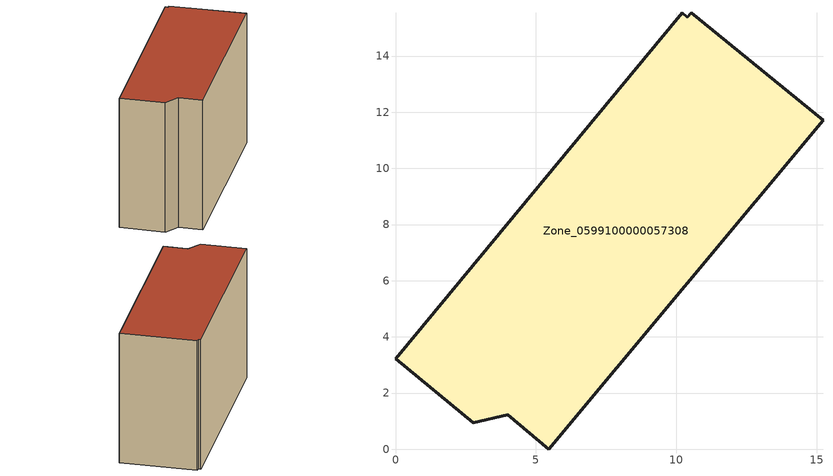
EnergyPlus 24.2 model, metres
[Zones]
Zone_0599100000057308
 floor ground (C_G): 3.99,1.23 2.76,0.94 0,3.23 10.21,15.53 10.38,15.39 10.54,15.54 15.22,11.71 5.46,0 z0
 wall outside (C_F): 10.21,15.53 0,3.23 2.76,0.94 3.99,1.23 5.46,0 15.22,11.71 10.54,15.54 10.38,15.39 10.21,15.53 z0:10.98
 roof outside (C_R): 15.22,11.71 10.54,15.54 10.38,15.39 10.21,15.53 0,3.23 2.76,0.94 3.99,1.23 5.46,0 z10.98
[BUILDING]
Pand.0599100000057308: North Axis=0; Terrain=City; Loads Convergence Tolerance Value=0.04; Temperature Convergence Tolerance Value=0.4; Solar Distribution=FullExterior; Maximum Number of Warmup Days=25; Minimum Number of Warmup Days=1
[Site:Location]
Rotterdam.The.Hague.AP_ZH_NLD Design_Conditions: Latitude=51.96; Longitude=4.45; Time Zone=1; Elevation=-4.5
[SITE:GROUNDTEMPERATURE:BUILDINGSURFACE]
18, 18, 18, 18, 18, 18, 18, 18, 18, 18, 18, 18
[MATERIAL] Thermal Absorptance=0.9; Solar Absorptance=0.7; Visible Absorptance=0.7
Name | Roughness | Thickness | Conductivity | Density | Specific Heat
G.TI.1946 | MediumSmooth | 0.15 | 1 | 540 | 1210
F.TI.1946 | Rough | 0.3 | 0.857143 | 1920 | 840
R.TI.1946 | MediumRough | 0.2 | 0.1 | 1500 | 1000
[CONSTRUCTION]
C_G: G.TI.1946
C_F: F.TI.1946
C_R: R.TI.1946
[ZONE]
Zone_0599100000057308: Type=1; Multiplier=1; Ceiling Height=Autocalculate; Volume=Autocalculate; Floor Area=autocalculate; Part of Total Floor Area=Yes
[ZONEINFILTRATION:DESIGNFLOWRATE]
Infil_Zone_0599100000057308: Zone or ZoneList or Space or SpaceList=Zone_0599100000057308; Schedule=AlwaysOn; Design Flow Rate Calculation Method=Flow/Area; Flow Rate per Floor Area=0.003; Constant Term Coefficient=1; Temperature Term Coefficient=0; Velocity Term Coefficient=0; Velocity Squared Term Coefficient=0
[HVACTEMPLATE:ZONE:IDEALLOADSAIRSYSTEM]
Zone_0599100000057308: Maximum Heating Supply Air Temperature=50; Minimum Cooling Supply Air Temperature=13; Maximum Heating Supply Air Humidity Ratio=0.0156; Minimum Cooling Supply Air Humidity Ratio=0.0077; Heating Limit=NoLimit; Cooling Limit=NoLimit; Dehumidification Control Type=ConstantSensibleHeatRatio; Cooling Sensible Heat Ratio=0.7; Dehumidification Setpoint=60; Humidification Control Type=None; Humidification Setpoint=30; Outdoor Air Method=None; Outdoor Air Flow Rate per Person=0.00944; Outdoor Air Flow Rate per Zone Floor Area=0; Outdoor Air Flow Rate per Zone=0; Demand Controlled Ventilation Type=None; Outdoor Air Economizer Type=NoEconomizer; Heat Recovery Type=None; Sensible Heat Recovery Effectiveness=0.7; Latent Heat Recovery Effectiveness=0.65
[ZONECONTROL:THERMOSTAT]
ThermostatControl_Zone_0599100000057308: Zone or ZoneList=Zone_0599100000057308; Control Type Schedule=DualSetpointControlType; Control 1=Thermostat_Zone_0599100000057308; Temperature Difference Between Cutout And Setpoint=0
[THERMOSTATSETPOINT:DUALSETPOINT]
Thermostat_Zone_0599100000057308: Heating Setpoint Temperature Schedule=HeatingSetpoint_Zone_0599100000057308; Cooling Setpoint Temperature Schedule=CoolingSetpoint_Zone_0599100000057308
[SCHEDULE:COMPACT]
HeatingSetpoint_Zone_0599100000057308: Through: 12/31, For: AllDays, Until: 24:00, 21
CoolingSetpoint_Zone_0599100000057308: Through: 12/31, For: AllDays, Until: 24:00, 24
DualSetpointControlType: Through: 12/31, For: AllDays, Until: 24:00, 4
AlwaysOn: Through: 12/31, For: AllDays, Until: 24:00, 1
